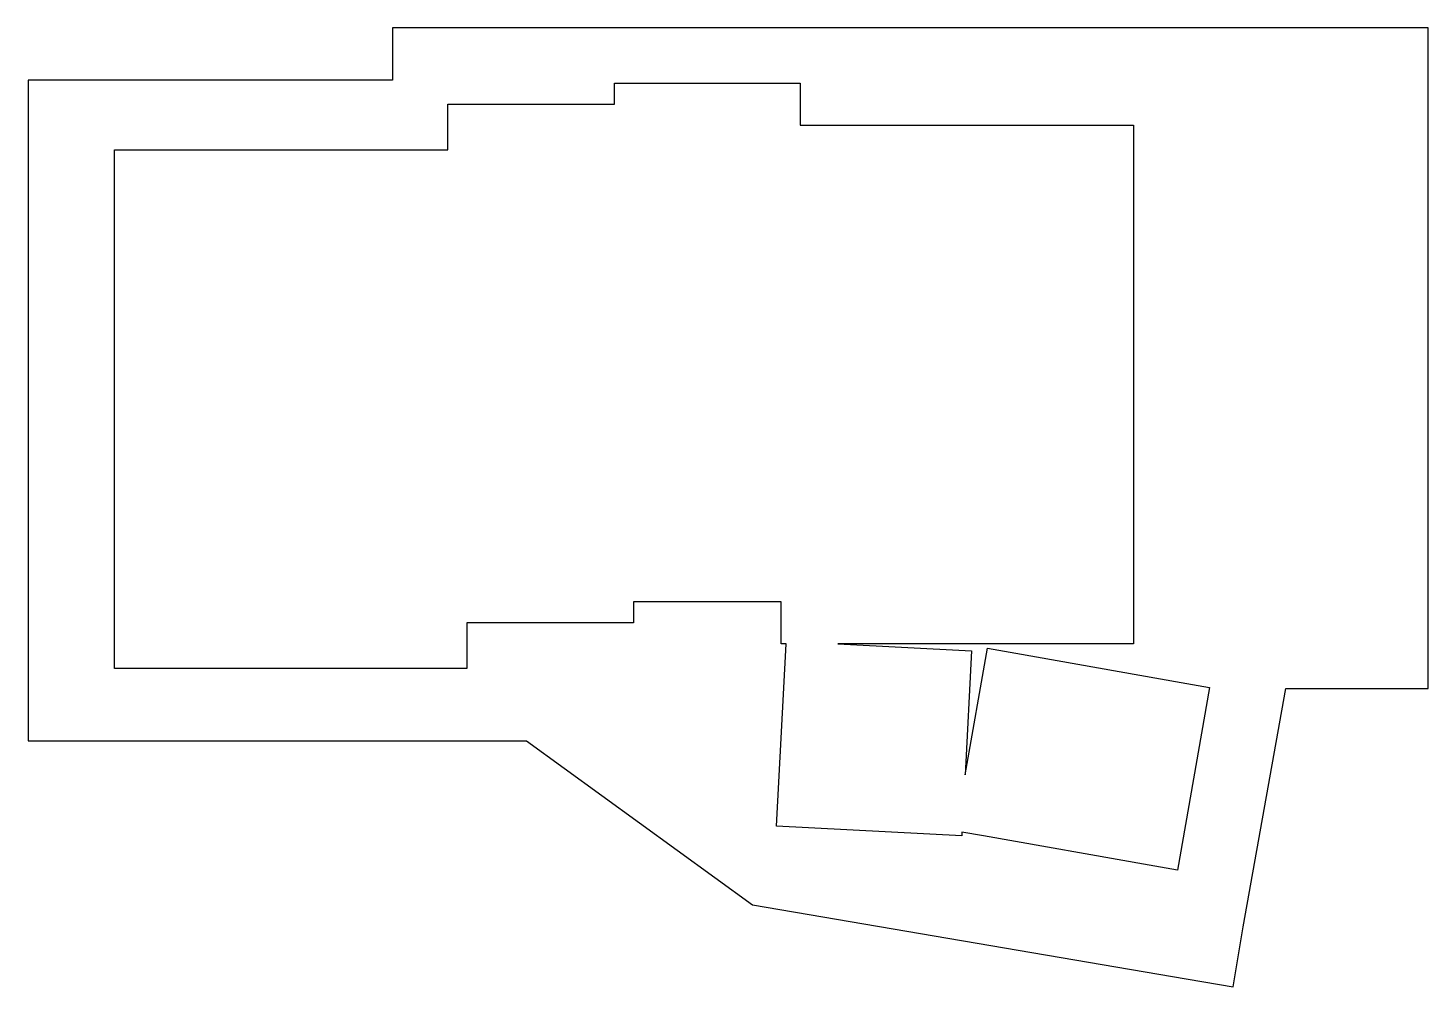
# Model space of a CAD drawing. Header units: millimetres. Extents: x 75 to 235, y -178 to -69.
import ezdxf

# ---------------------------------------------------------------- set-up
doc = ezdxf.new("R2010")
doc.units = ezdxf.units.MM
doc.layers.get('0').update_dxf_attribs({"linetype": 'CONTINUOUS'})

msp = doc.modelspace()

# ---------------------------------------------------------------- linework, layer by layer
for points in [[(116.42, -68.79), (116.42, -74.75), (81.75, -74.75), (74.75, -74.75), (74.75, -81.75), (74.75, -143.28), (74.75, -150.28), (81.75, -150.28), (131.72, -150.28), (157.54, -169.06), (205.58, -177.26), (212.48, -178.44), (213.65, -171.58), (218.52, -144.33), (234.77, -144.33), (234.77, -68.79)], [(163, -75.12), (163, -79.89), (201.1, -79.89), (201.1, -139.19), (167.32, -139.19), (182.59, -139.99), (181.85, -154.2), (184.4, -139.72), (187.65, -140.29), (206.56, -143.63), (209.81, -144.2), (206.13, -165.08), (202.88, -164.51), (183.97, -161.17), (181.5, -160.74), (181.48, -161.16), (160.31, -160.05), (161.4, -139.19), (160.85, -139.19), (160.85, -134.42), (143.95, -134.42), (143.95, -136.81), (124.9, -136.81), (124.9, -142.03), (84.65, -142.03), (84.65, -82.72), (122.75, -82.72), (122.75, -77.51), (141.8, -77.51), (141.8, -75.12)]]:
    msp.add_lwpolyline(points, close=True)

doc.saveas('drawing.dxf')
